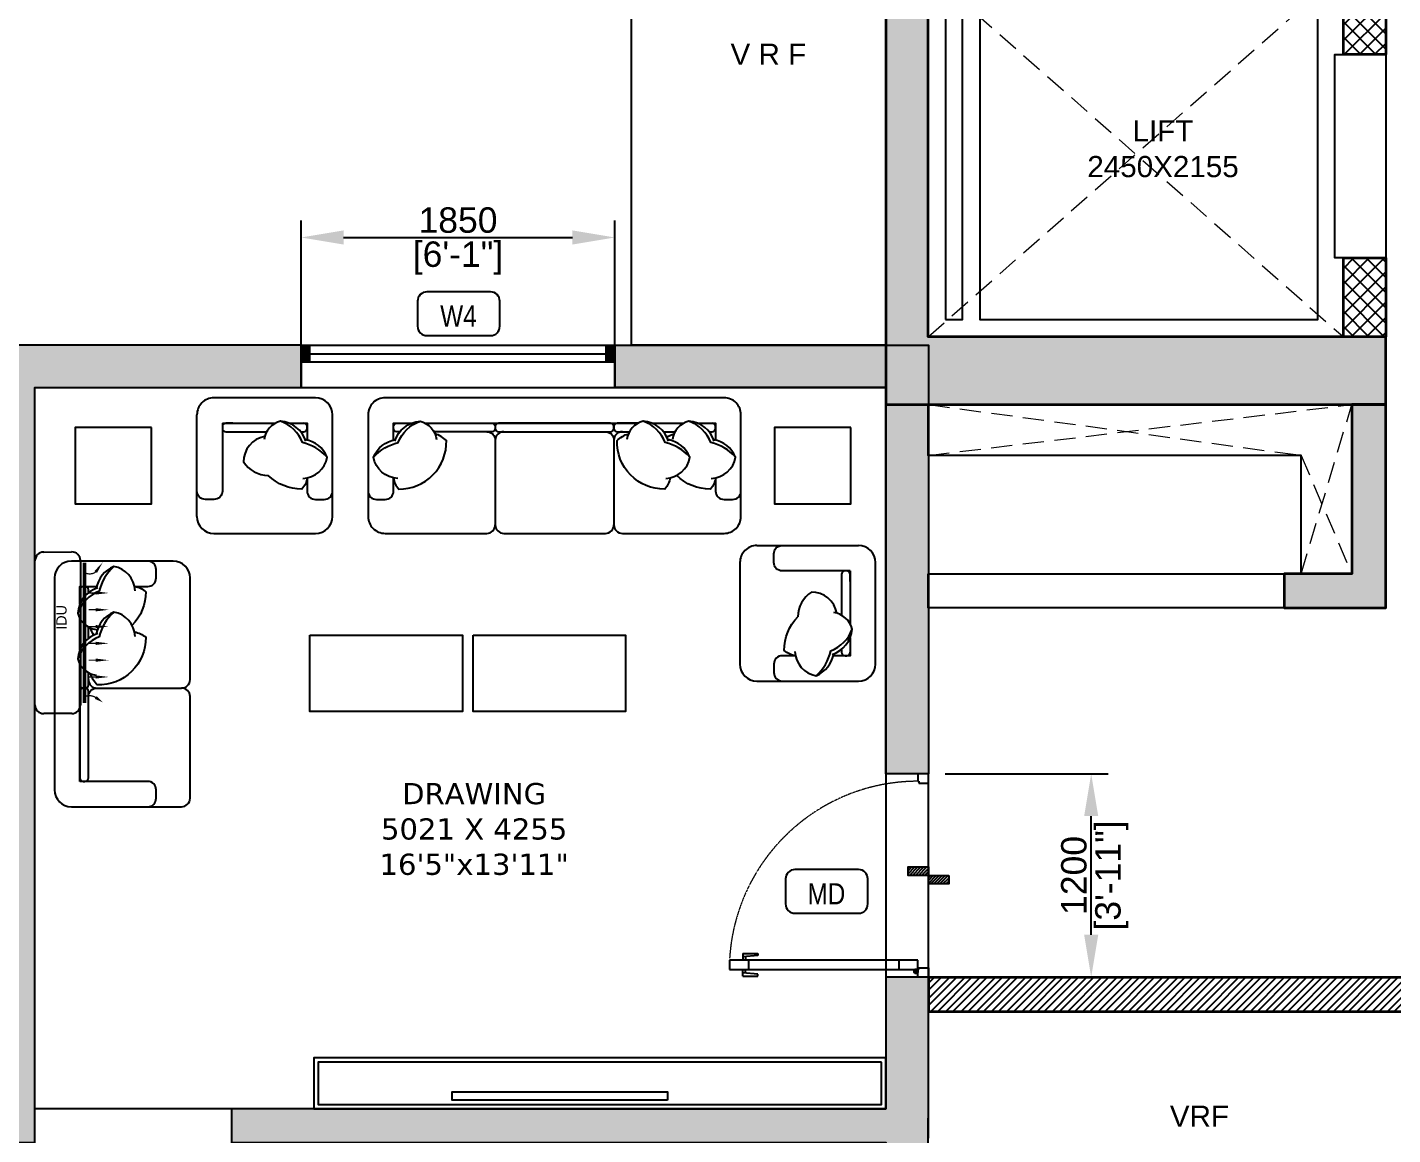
# Model space of a CAD drawing. Header units: millimetres. Extents: x 94643 to 134206, y 115494 to 180803.
# Drawn here: x 106145 to 114201, y 135110 to 141644 of the extents above; entities that cross this region are included whole.
import ezdxf
from ezdxf.enums import TextEntityAlignment as Align

# ---------------------------------------------------------------- set-up
doc = ezdxf.new("R2010")
doc.units = ezdxf.units.MM
doc.linetypes.add('( Hidden )', pattern=[0.375, 0.25, -0.125])
doc.linetypes.add('3BHK  WEST_UN-3$0$DASHED', pattern=[0.75, 0.5, -0.25])
for name, color, linetype in [('A-1S Sofa-1', 253, 'Continuous'), ('A-2S SOfa', 253, 'Continuous'), ('A-3S Sofa', 253, 'Continuous'), ('A-AC', 252, 'Continuous'), ('A-Dimensions', 4, 'Continuous'), ('A-Door', 11, 'Continuous'), ('A-Door Line', 8, 'Continuous'), ('A-Elevation 10', 8, 'Continuous'), ('A-Furniture', 8, 'Continuous'), ('A-Hatch', 252, 'Continuous'), ('A-Room Boundary', 44, 'Continuous'), ('A-Shaft', 8, 'Continuous'), ('A-Sofa Center  Table', 253, 'Continuous'), ('A-Sofa Side Table', 253, 'Continuous'), ('A-Text Main', 44, 'Continuous'), ('A-TV', 253, 'Continuous'), ('A-TV Unit', 252, 'Continuous'), ('A-Window', 4, 'Continuous')]:
    doc.layers.add(name, color=color, linetype=linetype)
doc.layers.add('A-Wall', color=240, linetype='Continuous', lineweight=35)
doc.styles.add('2024-08-29_TOWER-A$0$simplex-0.8', font='simplex.shx', dxfattribs={"width": 0.8})
doc.styles.add('3.5BHK EAST-UN-5$0$grid_text', font='verdana.ttf')
doc.styles.add('3BHK  WEST_UN-2$0$AMISH', font='arial.ttf')
doc.styles.add('ARIAL', font='ARIALN.TTF')
doc.styles.add('Core & corridor$0$Standard', font='arial.ttf')
doc.styles.add('Core_Typ-TA$0$Standard', font='arial.ttf')
doc.styles.add('S', font='arial.ttf', dxfattribs={"height": 150})
doc.dimstyles.new('DIMSMALL', dxfattribs={"dimtxt": 150, "dimasz": 250, "dimexe": 100, "dimexo": 100, "dimgap": 25, "dimtad": 1, "dimdec": 0, "dimzin": 0, "dimdsep": 46, "dimtxsty": 'S', "dimcen": 0, "dimdle": 100, "dimclrd": 8, "dimclre": 8, "dimclrt": 256, "dimazin": 0, "dimtfac": 1, "dimtdec": 0, "dimtix": 1, "dimtmove": 0, "dimatfit": 3, "dimldrblk": '12_DatumFilled', "dimfxl": 1, "dimtolj": 1, "dimtzin": 0, "dimlwd": -1, "dimlwe": -1, "dimarcsym": 1})

# ---------------------------------------------------------------- blocks, each defined once
blk = doc.blocks.new('Core & corridor$0$A$C436b777d')
at = {"layer": 'A-Hatch'}
h = blk.add_hatch(color=256, dxfattribs=at)
h.dxf.hatch_style = 1
h.paths.add_polyline_path([(250, -3072.7), (2950, -3072.6), (2950, -2672.7), (0.5, -2672.7), (0.5, -12132.6), (2950, -12132.7), (2950, -11732.7), (250.5, -11732.7), (250.5, -9577.7), (2950, -9577.7), (2950, -9377.8), (250.5, -9377.7), (250.5, -7222.7), (2950, -7222.7), (2950, -5565), (2700, -5565), (2700.2, -6972.7), (250.5, -6972.7)])
h.paths.add_polyline_path([(3300, 6580.6), (3300, 9502.1), (3500, 9502.1), (3500.1, 35), (0.4, 35), (0.5, 6682.1), (250, 6682.1), (250.5, 435), (3300.5, 435)])
edge = h.paths.add_edge_path()
edge.add_line((3300, 14502.1), (2580, 14502.1))
edge.add_line((2580, 14502.1), (2580, 15744))
edge.add_line((2580, 15744), (3500, 15744))
edge.add_line((3500, 15744), (3500, 16044))
edge.add_line((3500, 16044), (2380, 16044))
edge.add_line((2380, 16044), (2380, 14502.1))
edge.add_line((2380, 14502.1), (0.5, 14502.1))
edge.add_line((0.5, 14502.1), (0.5, 7866.6))
edge.add_line((0.5, 7866.6), (250.5, 7866.6))
edge.add_line((250.5, 7866.6), (250.5, 14102.1))
edge.add_line((250.5, 14102.1), (2380, 14102.1))
edge.add_line((2380, 14102.1), (2380, 10852.1))
edge.add_line((2380, 10852.1), (2580, 10852.1))
edge.add_line((2580, 10852.1), (2580, 14102.1))
edge.add_line((2580, 14102.1), (3300, 14102.1))
edge.add_line((3300, 14102.1), (3300, 10702.1))
edge.add_line((3300, 10702.1), (3500, 10702.1))
edge.add_line((3500, 10702.1), (3500, 14502.1))
edge.add_line((3500, 14502.1), (2580, 14502.1))
h = blk.add_hatch(dxfattribs=at)
h.set_pattern_fill('ANSI37', color=256, scale=20)
h.set_pattern_definition([(45, (27573.86, 93), (-44.90128, 44.90128), []), (135, (27573.86, 93), (-44.90128, -44.90128), [])])
h.paths.add_polyline_path([(2700, -11267.7), (2950, -11267.7), (2950, -11732.7), (2700, -11732.7)])
h.paths.add_polyline_path([(2700, -9577.7), (2950, -9577.7), (2950, -10067.7), (2700, -10067.7)])
h.paths.add_polyline_path([(2700, -8887.7), (2950, -8887.7), (2950, -9377.7), (2700, -9377.7)])
h.paths.add_polyline_path([(2950, -7687.7), (2700, -7687.7), (2700, -7222.7), (2950, -7222.7)])
h = blk.add_hatch(color=256, dxfattribs=at)
h.dxf.hatch_style = 1
h.paths.add_polyline_path([(2750, -12132.7), (2750, -13132.5), (2350.3, -13132.2), (2350.3, -13332.2), (2950, -13332.6), (2950, -12132.7)])
at = {"layer": 'A-Elevation 10'}
for points in [[(351.7, -11631), (453.3, -11631), (453.3, -9702.7), (351.7, -9702.7)], [(555, -9702.7), (555, -11631), (2550, -11631), (2550, -9702.7)]]:
    blk.add_lwpolyline(points, close=True, dxfattribs=at)
at = {"layer": 'A-Elevation 10', "color": 8}
blk.add_lwpolyline([(2950, -11267.7), (2650, -11267.7), (2650, -10067.7), (2950, -10067.7)], close=True, dxfattribs=at)
at = {"layer": 'A-Shaft', "linetype": '( Hidden )', "lineweight": 0, "ltscale": 500}
for points in [[(250, -11732.7), (2700, -9577.7)], [(250.5, -9577.7), (2700, -11732.7)]]:
    blk.add_lwpolyline(points, dxfattribs=at)
at = {"layer": 'A-Wall'}
for points in [[(250, -3072.7), (2950, -3072.6), (2950, -2672.7), (0.5, -2672.7), (0.5, -12132.6), (2950, -12132.7), (2950, -11732.7), (250.5, -11732.7), (250.5, -9577.7), (2950, -9577.7), (2950, -9377.8), (250.5, -9377.7), (250.5, -7222.7), (2950, -7222.7), (2950, -5565), (2700, -5565), (2700.2, -6972.7), (250.5, -6972.7), (250, -3072.7)], [(0, -9352.7), (0, -12032.7)]]:
    blk.add_lwpolyline(points, dxfattribs=at)
for points in [[(2700, -9577.7), (2950, -9577.7), (2950, -10067.7), (2700, -10067.7)], [(2700, -11267.7), (2950, -11267.7), (2950, -11732.7), (2700, -11732.7)], [(2750, -12132.7), (2750, -13132.5), (2350.3, -13132.2), (2350.3, -13332.2), (2950, -13332.6), (2950, -12132.7)]]:
    blk.add_lwpolyline(points, close=True, dxfattribs=at)
at = {"layer": 'A-Text Main', "insert": (1635.9, -10624.1), "char_height": 125, "width": 950.15, "attachment_point": 5, "line_spacing_factor": 1.010232, "style": 'Core & corridor$0$Standard'}
blk.add_mtext('LIFT \\P2450X2155', dxfattribs=at)
blk = doc.blocks.new('Core & corridor')
at = {"linetype": 'Continuous'}
h = blk.add_hatch(dxfattribs=at)
h.set_pattern_fill('ANSI31', color=256, scale=20)
h.set_pattern_definition([(45, (9094.61, 11413.763), (-44.90128, 44.90128), [])])
h.paths.add_polyline_path([(14695.1, 50838.9), (16097.2, 50838.9), (16097.2, 51038.9), (14695.1, 51038.9)])
h.paths.add_polyline_path([(10846, 12913.8), (14684.7, 12913.8), (14684.7, 13113.9), (10846, 13113.9)])
h.paths.add_polyline_path([(20834.7, 15114.5), (20834.7, 13113.9), (21034.8, 13113.9), (21034.8, 15114.5)])
h = blk.add_hatch(dxfattribs=at)
h.set_pattern_fill('ANSI31', color=256, scale=20)
h.set_pattern_definition([(45, (32043.1, 11413.763), (-44.90128, 44.90128), [])])
h.paths.add_polyline_path([(10846, 13113.9), (10846, 12913.8), (14684.7, 12913.8), (14684.7, 13113.9)])
at = {"layer": 'A-Elevation 10'}
for points in [[(10594.6, 16844.6), (9095, 16844.6), (9095, 20295.2), (10594.6, 20295.2)], [(13344.6, 16494.6), (13344.7, 15494.8), (13044.7, 15494.8), (13044.6, 16194.6), (10844.6, 16194.6), (10844.6, 16494.6)], [(10845.7, 15495), (12944.9, 15495), (12944.9, 15295.1), (10845.7, 15295.1)], [(10846.2, 12913.8), (14684.7, 12913.8), (14688.2, 11413.8), (10844.8, 11413.8)]]:
    blk.add_lwpolyline(points, close=True, dxfattribs=at)
at = {"layer": 'A-Shaft', "linetype": '( Hidden )', "lineweight": 0, "ltscale": 500}
for points in [[(10844.6, 16194.6), (13344.6, 16494.6)], [(10846.2, 16494.6), (13044.6, 16194.6)], [(13044.7, 15495), (13344.6, 16494.6)], [(13044.6, 16194.6), (13344.6, 15494.7)]]:
    blk.add_lwpolyline(points, dxfattribs=at)
at = {"layer": 'A-Wall'}
blk.add_lwpolyline([(10846, 12913.8), (14684.7, 12913.8), (14684.7, 13113.9), (10846, 13113.9)], close=True, dxfattribs=at)
at = {"ltscale": 300}
blk.add_blockref('Core & corridor$0$A$C436b777d', (10594.6, 28627.2), dxfattribs=at)
at = {"layer": 'A-Text Main', "char_height": 125, "width": 950.15, "attachment_point": 5, "line_spacing_factor": 1.010232}
for s, insert, style in [('V R F', (9901.8, 18561.6), 'Core & corridor$0$Standard'), ('\\pxqd;VRF', (12745.8, 12295.4), 'Core_Typ-TA$0$Standard')]:
    blk.add_mtext(s, dxfattribs=dict(at, insert=insert, style=style))
blk = doc.blocks.new('*D220')
at = {"layer": 'A-Dimensions', "color": 8, "transparency": 16777216}
for p, q in [((111561.3, 137239.6), (112522.3, 137239.6)), ((112422.3, 136289.4), (112422.3, 136989.6)), ((111562.4, 136039.4), (112522.3, 136039.4))]:
    blk.add_line(p, q, dxfattribs=at)
for points in [[(112380.6, 136989.6), (112464, 136989.6), (112422.3, 137239.6)], [(112380.6, 136289.4), (112464, 136289.4), (112422.3, 136039.4)]]:
    blk.add_solid(points, dxfattribs=at)
at = {"layer": 'Defpoints', "color": 0, "transparency": 16777216}
for p in [(111461.3, 137239.6), (112422.3, 137239.6), (111462.4, 136039.4)]:
    blk.add_point(p, dxfattribs=at)
at = {"layer": 'A-Dimensions', "lineweight": 30, "transparency": 16777216, "char_height": 150, "attachment_point": 5, "rotation": 90, "style": 'S'}
for s, insert in [('\\A1;[3\'-11"]', (112543.4, 136639.5)), ('\\A1;1200', (112320.7, 136639.5))]:
    blk.add_mtext(s, dxfattribs=dict(at, insert=insert))
blk = doc.blocks.new('12_DatumFilled')
at = {"color": 8, "linetype": 'ByBlock'}
blk.add_solid([(0, 0.577), (-1, 0), (0, -0.577)], dxfattribs=at)
blk = doc.blocks.new('*D225')
at = {"layer": 'A-Dimensions', "color": 8, "transparency": 16777216}
for p, q in [((107761.3, 139692.7), (107761.3, 140504)), ((109611.3, 139692.7), (109611.3, 140504)), ((108011.3, 140404), (109361.3, 140404))]:
    blk.add_line(p, q, dxfattribs=at)
for points in [[(108011.3, 140445.7), (108011.3, 140362.4), (107761.3, 140404)], [(109361.3, 140445.7), (109361.3, 140362.4), (109611.3, 140404)]]:
    blk.add_solid(points, dxfattribs=at)
at = {"layer": 'Defpoints', "color": 0, "transparency": 16777216}
for p in [(109611.3, 140404), (107761.3, 139592.7), (109611.3, 139592.7)]:
    blk.add_point(p, dxfattribs=at)
at = {"layer": 'A-Dimensions', "lineweight": 30, "transparency": 16777216, "char_height": 150, "attachment_point": 5, "style": 'S'}
for s, insert in [('\\A1;1850', (108686.3, 140505.6)), ('\\A1;[6\'-1"]', (108686.3, 140282.9))]:
    blk.add_mtext(s, dxfattribs=dict(at, insert=insert))
blk = doc.blocks.new('A$C59fceabc')
at = {"layer": 'A-Sofa Center  Table', "linetype": 'Continuous'}
blk.add_lwpolyline([(0, 0), (0, 900), (450, 900), (450, 0)], close=True, dxfattribs=at)
blk = doc.blocks.new('3BHK  WEST_UN-2$0$WALL MOUNTED SPLIT AC')
at = {"layer": 'A-AC'}
for p, q in [((18067.15, -8077.46), (18073.71, -8077.46)), ((18064.01, -8112.84, 0), (18064, -8079.99, 0)), ((18064.41, -8112.84, 0), (18064.41, -8079.99, 0)), ((18065.12, -8113.34), (18065.11, -8079.5)), ((18075.75, -8079.5), (18075.75, -8113.29)), ((18073.72, -8115.33), (18067.16, -8115.38))]:
    blk.add_line(p, q, dxfattribs=at)
at = {"layer": 'A-AC', "elevation": 0}
for points in [[(18059.86, -8080.11, 0, 0.75, 0), (18061.51, -8081.22, 0.75, 0.75, 0)], [(18058.43, -8086.05, 0, 0.75, 0), (18061.52, -8086.05, 0.75, 0.75, 0)], [(18058.44, -8089.99, 0, 0.75, 0), (18061.52, -8089.99, 0.75, 0.75, 0)], [(18058.44, -8093.93, 0, 0.75, 0), (18061.52, -8093.93, 0.75, 0.75, 0)], [(18058.44, -8097.86, 0, 0.75, 0), (18061.52, -8097.86, 0.75, 0.75, 0)], [(18058.44, -8101.8, 0, 0.75, 0), (18061.52, -8101.8, 0.75, 0.75, 0)], [(18058.44, -8105.74, 0, 0.75, 0), (18061.52, -8105.74, 0.75, 0.75, 0)], [(18059.87, -8112.95, 0, 0.75, 0), (18061.51, -8110.65, 0.75, 0.75, 0)]]:
    blk.add_lwpolyline(points, format="xyseb", dxfattribs=at)
at = {"layer": 'A-AC', "const_width": 0.3, "elevation": 0}
for points in [[(18061.51, -8081.22, 0.246742), (18063.87, -8081.49, -4.761831)], [(18061.51, -8110.65, -0.246742), (18063.87, -8110.38, 4.761831)]]:
    blk.add_lwpolyline(points, format="xyb", dxfattribs=at)
for points in [[(18061.52, -8086.05), (18063.17, -8086.05)], [(18061.52, -8089.99), (18063.17, -8089.99)], [(18061.52, -8093.93), (18063.17, -8093.93)], [(18061.52, -8097.86), (18063.17, -8097.86)], [(18061.52, -8101.8), (18063.17, -8101.8)], [(18061.52, -8105.74), (18063.17, -8105.74)]]:
    blk.add_lwpolyline(points, dxfattribs=at)
at = {"layer": 'A-AC'}
for centre, start, end in [((18067.15, -8079.5), 90.0082, 180.0082), ((18073.71, -8079.5), 0.0078, 90.0078), ((18067.16, -8113.34), 180.0082, 270.0082), ((18073.71, -8113.29), 270.0078, 0.0078)]:
    blk.add_arc(centre, 2.04, start, end, dxfattribs=at)
at = {"layer": 'A-AC', "style": '3BHK  WEST_UN-2$0$AMISH'}
blk.add_attdef('IDU', text='', height=2.4, rotation=90.0082, dxfattribs=at).set_placement((18070, -8096.33, 0), align=Align.MIDDLE_CENTER)
blk = doc.blocks.new('3.5BHK EAST-UN-5$0$A$C2850cd17')
at = {"layer": 'A-1S Sofa-1'}
for p, q in [((700, 800), (100, 800)), ((0, 700), (0, 100)), ((800, 100), (800, 700))]:
    blk.add_line(p, q, dxfattribs=at)
for points in [[(349.5, 768.2, 0.14773), (263.6, 622, 0.213343), (137.6, 493.1, 0.178662)], [(475.6, 624.9, 0.356772), (349.5, 768.2, 0.249542), (245.7, 638.4, -9.61688)], [(472.5, 650), (550, 650, 0.414214), (600, 700), (600, 750, 0.414214), (550, 800)], [(150, 544.8), (150, 650), (248.3, 650, 0.414214)], [(200, 611.8), (200, 630, 0.414214), (180, 650), (170, 650, 0.414214), (150, 630)], [(472.5, 650.1, -0.165541), (538.6, 619.2, -0.200231), (458.1, 420.7, -0.121523)], [(256.7, 642.2, 0.306663), (137.6, 493.1, 0.30633), (246.4, 395.7, -0.872847)], [(150, 212.3), (150, 170, 0.414214), (170, 150), (180, 150, 0.414214), (200, 170), (200, 411.3, 0.414214)], [(228.3, 399.5, 0.367874), (378.6, 274.7, 0.249542), (458.1, 420.7, -9.61688)], [(150, 150), (550, 150, -0.414214), (600, 100), (600, 50, -0.414214), (550, 0)]]:
    blk.add_lwpolyline(points, format="xyb", dxfattribs=at)
for points in [[(150, 150), (150, 461.6)], [(700, 0), (100, 0)]]:
    blk.add_lwpolyline(points, dxfattribs=at)
for centre, start, end in [((100, 700), 90, 180), ((700, 700), 0, 90), ((100, 100), 180, 270), ((700, 100), 270, 0)]:
    blk.add_arc(centre, 100, start, end, dxfattribs=at)
blk = doc.blocks.new('3.5BHK EAST-UN-5$0$A$C5e42217f')
at = {"layer": 'A-2S SOfa'}
for p, q in [((700, 1450), (100, 1450)), ((0, 1350), (0, 100)), ((800, 750), (800, 1350)), ((800, 50), (800, 650))]:
    blk.add_line(p, q, dxfattribs=at)
for points in [[(349.5, 1418.2, 0.14773), (263.6, 1272, 0.213343), (137.6, 1143.1, 0.178662)], [(475.6, 1274.9, 0.356772), (349.5, 1418.2, 0.249542), (245.7, 1288.4, -9.61688)], [(472.5, 1300), (550, 1300, 0.414214), (600, 1350), (600, 1400, 0.414214), (550, 1450)], [(256.7, 1292.2, 0.306663), (137.6, 1143.1, 0.30633), (246.4, 1045.7, -0.872847)], [(150, 1194.8), (150, 1300), (248.3, 1300, 0.414214)], [(200, 1261.8), (200, 1280, 0.414214), (180, 1300), (170, 1300, 0.414214), (150, 1280)], [(472.5, 1300.1, -0.165541), (538.6, 1269.2, -0.200231), (458.1, 1070.7, -0.121523)], [(349.5, 1148.8, 0.14773), (263.6, 1002.7, 0.213343), (137.6, 873.8, 0.178662)], [(475.6, 1005.6, 0.356772), (349.5, 1148.8, 0.249542), (245.7, 1019, -9.61688)], [(200, 992.5), (200, 1061.3, 0.414214)], [(232.2, 1013.1, -0.071865), (212.7, 1055, 7.115464)], [(256.7, 1022.9, 0.306663), (137.6, 873.8, 0.30633), (246.4, 776.3, -0.872847)], [(472.5, 1030.8, -0.165541), (538.6, 999.8, -0.425989), (252.1, 719, -0.121523), (212.7, 785.7, 7.115464)], [(150, 842.3), (150, 720, 0.414214), (170, 700), (180, 700, 0.414214), (200, 720), (200, 791.9, 0.414214)], [(200, 750, 0.414214), (250, 700), (750, 700, 0.414214)], [(200, 650, -0.414214), (250, 700)], [(550, 0, 0.414214), (600, 50), (600, 100, 0.414214), (550, 150), (150, 150)]]:
    blk.add_lwpolyline(points, format="xyb", dxfattribs=at)
for points in [[(150, 925.5), (150, 1111.6)], [(150, 150), (150, 842.3)], [(100, 0), (750, 0)]]:
    blk.add_lwpolyline(points, dxfattribs=at)
blk.add_lwpolyline([(150, 680), (150, 170, 0.414214), (170, 150), (180, 150, 0.414214), (200, 170), (200, 680, 0.414214), (180, 700), (170, 700, 0.414214)], format="xyb", close=True, dxfattribs=at)
for centre, radius, start, end in [((100, 1350), 100, 90, 180), ((700, 1350), 100, 0, 90), ((750, 750), 50, 270, 0), ((750, 650), 50, 0, 90), ((100, 100), 100, 180, 270), ((750, 50), 50, 270, 0)]:
    blk.add_arc(centre, radius, start, end, dxfattribs=at)
blk = doc.blocks.new('A$Ca15bd94d')
at = {"layer": 'A-Window', "linetype": 'Continuous'}
for points in [[(0, 250), (0, 150), (50, 150), (50, 250)], [(1850, 150), (1850, 250), (1800, 250), (1800, 150)]]:
    blk.add_hatch(color=256, dxfattribs=at).paths.add_polyline_path(points)
for p, q in [((0, 250), (1850, 250)), ((0, 250), (50, 250)), ((0, 250), (0, 150)), ((0, 250), (0, 150)), ((50, 250), (50, 150)), ((50, 250), (1800, 250)), ((1800, 150), (1800, 250)), ((1800, 250), (1850, 250)), ((1850, 250), (1850, 150)), ((1850, 250), (1850, 150)), ((50, 200), (1800, 200)), ((50, 150), (0, 150)), ((0, 150), (0, 0)), ((1800, 150), (50, 150)), ((1850, 150), (1800, 150)), ((1850, 150), (1850, 0)), ((0, 0), (1850, 0))]:
    blk.add_line(p, q, dxfattribs=at)
blk = doc.blocks.new('A$Cd470dc81')
at = {"layer": 'A-Door'}
for p, q in [((0, -55.5), (0, 0)), ((0, 0), (62.5, 0)), ((62.5, 0), (62.5, -44.4)), ((55.5, -55.5), (0, -55.5)), ((62.5, -44.4), (55.5, -44.4)), ((55.5, -44.4), (55.5, -55.5)), ((90.2, -33.3), (56.9, -33.3)), ((1173.1, -44.4), (62.5, -44.4)), ((62.5, -44.4), (62.5, -99.9)), ((73.6, -16.7), (73.6, -50)), ((173.5, -99.9), (173.5, -44.4)), ((1006.5, -5.6), (1006.5, -16.7)), ((1095.4, -5.6), (1006.5, -5.6)), ((1006.5, -16.7), (1095.4, -24.9)), ((1062, -99.9), (1062, -44.4)), ((1078.7, -23.3), (1078.7, -44.4)), ((1095.4, -5.6), (1095.4, -44.4)), ((1173.1, -99.9), (1173.1, -44.4)), ((62.5, -99.9), (1173.1, -99.9)), ((62.5, -99.9), (62.5, -99.9)), ((1006.5, -127.7), (1095.4, -119.5)), ((1006.5, -138.8), (1006.5, -127.7)), ((1095.4, -138.8), (1006.5, -138.8)), ((1078.7, -121), (1078.7, -99.9)), ((1095.4, -138.8), (1095.4, -99.9)), ((55.5, -1144.5), (0, -1144.5)), ((0, -1144.5), (0, -1200)), ((0, -1200), (62.5, -1200)), ((55.5, -1155.6), (55.5, -1144.5)), ((62.5, -1155.6), (55.5, -1155.6)), ((62.5, -1200), (62.5, -1155.6))]:
    blk.add_line(p, q, dxfattribs=at)
blk.add_circle((73.6, -33.3), 11.1, dxfattribs=at)
at = {"layer": 'A-Door', "linetype": '3BHK  WEST_UN-3$0$DASHED', "lineweight": 0}
blk.add_arc((61.2, -41.8), 1113.8, 270.08223, 356.3506, dxfattribs=at)
blk = doc.blocks.new('3.5BHK EAST-UN-5$0$2024-08-29_TOWER-A$0$TV FG')
at = {"layer": 'A-TV'}
blk.add_lwpolyline([(-635, -25), (635, -25), (635, -75), (-635, -75)], close=True, dxfattribs=at)
blk = doc.blocks.new('3BHK  WEST_UN-3$0$2024-08-29_TOWER-A$0$SIDE TABLE')
at = {"layer": 'A-Furniture'}
blk.add_lwpolyline([(0.45, 0), (0, 0), (0, 0.45), (0.45, 0.45)], close=True, dxfattribs=at)
blk = doc.blocks.new('2024-08-29_TOWER-A$0$WNTG')
at = {"layer": 'A-Text Main'}
blk.add_lwpolyline([(-187.8, 246.2), (187.8, 246.2, -0.414214), (242.8, 191.2), (242.8, 43.3, -0.414214), (187.8, -11.7), (-187.8, -11.7, -0.414214), (-242.8, 43.3), (-242.8, 191.2, -0.414214)], format="xyb", close=True, dxfattribs=at)
at = {"layer": 'A-Text Main', "style": '2024-08-29_TOWER-A$0$simplex-0.8', "width": 0.8}
blk.add_attdef('WNTG', text='', height=150, dxfattribs=at).set_placement((-1.6, 43), align=Align.CENTER)
blk = doc.blocks.new('TILE DROP')
at = {"layer": 'A-Door Line'}
h = blk.add_hatch(dxfattribs=at)
h.set_pattern_fill('ANSI31', color=8, scale=0.1)
h.set_pattern_definition([(45, (-18.584744, -6.592634), (-0.008838835, 0.008838835), [])])
h.paths.add_polyline_path([(0, 0.05), (-0.12, 0.05), (-0.12, 0), (0, 0)])
h.paths.add_polyline_path([(0.12, -0.05), (0.12, 0), (0, 0), (0, -0.05)])
at = {"layer": 'A-Door Line', "color": 8}
for points in [[(-0.12, 0), (-0.12, 0.05), (0, 0.05), (0, 0)], [(0, -0.05), (0, 0), (0.12, 0), (0.12, -0.05)]]:
    blk.add_lwpolyline(points, close=True, dxfattribs=at)
blk = doc.blocks.new('3.5BHK EAST_UN-1$0$A$Cb1453656')
at = {"layer": 'A-3S Sofa'}
for points in [[(2200, 700, 0.414214), (2100, 800), (1500, 800, 0.414214), (1450, 750, 0.414214), (1400, 800), (800, 800, 0.414214), (750, 750, 0.414214), (700, 800), (100, 800, 0.414214), (0, 700), (0, 100, 0.414214), (100, 0), (2100, 0, 0.414214), (2200, 100)], [(770, 150), (1430, 150, 0.414214), (1450, 170), (1450, 180, 0.414214), (1430, 200), (770, 200, 0.414214), (750, 180), (750, 170, 0.414214)]]:
    blk.add_lwpolyline(points, format="xyb", close=True, dxfattribs=at)
for points in [[(700, 200, 0.414214), (750, 250), (750, 750, 0.414214)], [(1500, 200, -0.414214), (1450, 250), (1450, 750, -0.414214)], [(150, 472.5), (150, 550, 0.414214), (100, 600), (50, 600, 0.414214), (0, 550)], [(2200, 550, 0.414214), (2150, 600), (2100, 600, 0.414214), (2050, 550), (2050, 472.5)], [(149.9, 472.5, -0.165541), (180.8, 538.6, -0.200231), (379.3, 458.1, -0.121523)], [(419.2, 472.5, -0.165541), (450.2, 538.6, -0.425989), (731, 252.1, -0.121523), (664.3, 212.7, 7.115464)], [(2050.1, 472.5, 0.165541), (2019.2, 538.6, 0.425989), (1738.4, 252.1, 0.121523), (1805, 212.7, -7.115464)], [(175.1, 475.6, 0.356772), (31.8, 349.5, 0.249542), (161.6, 245.7, -9.61688)], [(444.4, 475.6, 0.356772), (301.2, 349.5, 0.249542), (431, 245.7, -9.61688)], [(2024.9, 475.6, -0.356772), (2168.2, 349.5, -0.249542), (2038.4, 245.7, 9.61688)], [(31.8, 349.5, 0.14773), (178, 263.6, 0.213343), (306.9, 137.6, 0.178662)], [(301.2, 349.5, 0.14773), (447.3, 263.6, 0.213343), (576.2, 137.6, 0.178662)], [(2168.2, 349.5, -0.14773), (2022, 263.6, -0.213343), (1893.1, 137.6, -0.178662)], [(255.2, 150), (150, 150), (150, 248.3, 0.414214)], [(157.8, 256.7, 0.306663), (306.9, 137.6, 0.30633), (404.3, 246.4, -0.872847)], [(427.1, 256.7, 0.306663), (576.2, 137.6, 0.30633), (673.7, 246.4, -0.872847)], [(800, 200, -0.414214), (750, 250)], [(1400, 200, 0.414214), (1450, 250)], [(2042.2, 256.7, -0.306663), (1893.1, 137.6, -0.30633), (1795.7, 246.4, 0.872847)], [(188.2, 200), (170, 200, 0.414214), (150, 180), (150, 170, 0.414214), (170, 150)], [(457.5, 200), (388.7, 200, 0.414214)], [(436.9, 232.2, -0.071865), (395, 212.7, 7.115464)], [(607.7, 150), (730, 150, 0.414214), (750, 170), (750, 180, 0.414214), (730, 200), (658.1, 200, 0.414214)], [(1861.6, 150), (1470, 150, -0.414214), (1450, 170), (1450, 180, -0.414214), (1470, 200), (1811.3, 200, -0.414214)], [(2011.8, 200), (2030, 200, -0.414214), (2050, 180), (2050, 170, -0.414214), (2030, 150)]]:
    blk.add_lwpolyline(points, format="xyb", dxfattribs=at)
for points in [[(2050, 248.3), (2050, 150), (1944.8, 150)], [(524.5, 150), (338.4, 150)], [(1861.6, 150), (607.7, 150)]]:
    blk.add_lwpolyline(points, dxfattribs=at)
blk = doc.blocks.new('Unit-5')
at = {"layer": 'A-Hatch', "linetype": 'Continuous'}
h = blk.add_hatch(color=256, dxfattribs=at)
h.dxf.hatch_style = 1
h.paths.add_polyline_path([(-5470, 12095), (-5469.7, 12095), (-5270, 12095), (-5270, 16550.1), (-3699.5, 16550.1), (-3699.5, 16800.1), (-5470, 16800.1)])
h.paths.add_polyline_path([(1.5, 14271.8), (-249.5, 14271.8), (-249.5, 16550.1), (-1849.5, 16550.1), (-1849.5, 16800.1), (1.5, 16800.1)])
h.paths.add_polyline_path([(1.5, 13071.8), (-249.5, 13071.9), (-250, 12295), (-4110, 12295), (-4110, 12095), (-250, 12095), (-250, 11410.1), (0, 11410.1)])
h.paths.add_polyline_path([(-3910, 6370), (-3910, 11095), (-4110, 11095), (-4110, 6170), (-250, 6170), (-250, 0), (0, 0), (0, 6370), (-1240, 6370), (-1490, 6370)])
h.paths.add_polyline_path([(0, 8960), (0, 10510.1), (-250, 10510.1), (-249.5, 8960)], flags=17)
h.paths.add_polyline_path([(-3740, 250), (-3240.4, 250), (-3240.4, 0), (-4840, 0), (-4840, 250), (-3940, 250), (-3940, 4210), (-6535, 4210), (-6535, 4410), (-3740, 4410)])
h.paths.add_polyline_path([(-10800, 3270.1), (-11050, 3270.1), (-11050, 4460), (-8400, 4460), (-8150, 4460), (-8150, 4410), (-7535, 4410), (-7535, 4210), (-8145, 4210), (-10800, 4210)])
h.paths.add_polyline_path([(-5590, 250), (-9700, 250.1), (-9700, 0.1), (-5590, 0)])
h.paths.add_polyline_path([(-8145, 12295), (-8145, 12095), (-10800, 12095), (-10800, 11120), (-11050, 11120), (-11050, 12950.1), (-10800, 12950.1), (-10800, 12295)])
h.paths.add_polyline_path([(-8150, 8470), (-8150, 11095), (-8350, 11095), (-8350, 8720), (-11050, 8720), (-11050, 8470)])
at = {"layer": 'A-Door Line'}
blk.add_line((1.5, 13071.8), (1.4, 14271.8), dxfattribs=at)
at = {"layer": 'A-Room Boundary', "linetype": 'Continuous'}
blk.add_lwpolyline([(-5270, 16550.1), (-249.9, 16550.1), (-249.9, 12295.1), (-5270, 12295.1)], close=True, dxfattribs=at)
at = {"layer": 'A-TV Unit'}
for points in [[(-249.9, 12595.1), (-3625, 12595.1), (-3625, 12295.1), (-249.9, 12295.1)], [(-275, 12570), (-3600, 12570.1), (-3600, 12320.1), (-275, 12320)]]:
    blk.add_lwpolyline(points, close=True, dxfattribs=at)
at = {"layer": 'A-Wall', "lineweight": -3}
blk.add_lwpolyline([(-5470, 12095), (-5469.7, 12095), (-5270, 12095), (-5270, 16550.1), (-3699.5, 16550.1), (-3699.5, 16800.1), (-5470, 16800.1), (-5470, 12095)], dxfattribs=at)
for points in [[(1.5, 14271.8), (-249.5, 14271.8), (-249.5, 16550.1), (-1849.5, 16550.1), (-1849.5, 16800.1), (1.5, 16800.1)], [(1.5, 13071.8), (-249.5, 13071.9), (-250, 12295), (-4110, 12295), (-4110, 12095), (-250, 12095), (-250, 11410.1), (0, 11410.1)]]:
    blk.add_lwpolyline(points, close=True, dxfattribs=at)
at = {"layer": 'A-1S Sofa-1'}
for p, rotation in [((-4314.3, 16490.2), 270), ((-310.5, 15618.6), 180)]:
    blk.add_blockref('3.5BHK EAST-UN-5$0$A$C2850cd17', p, dxfattribs=dict(at, rotation=rotation))
at = {"layer": 'A-2S SOfa'}
blk.add_blockref('3.5BHK EAST-UN-5$0$A$C5e42217f', (-5155, 14077), dxfattribs=at)
at = {"layer": 'A-3S Sofa', "ltscale": 600, "rotation": 180}
blk.add_blockref('3.5BHK EAST_UN-1$0$A$Cb1453656', (-1104.3, 16490.2), dxfattribs=at)
at = {"layer": 'A-AC', "color": 2}
ref = blk.add_blockref('3BHK  WEST_UN-2$0$WALL MOUNTED SPLIT AC', (449736.8, -188700.9), dxfattribs=dict(at, xscale=25.17221723757713, yscale=25.17221723757713, zscale=25.17221723757713, rotation=180))
ref.add_attrib('IDU', 'IDU', dxfattribs={"layer": 'A-Furniture', "height": 60.41, "rotation": 90.00823, "style": '3BHK  WEST_UN-2$0$AMISH'}).set_placement((-5113.8, 15194.6, 0), align=Align.MIDDLE_CENTER)
at = {"layer": 'A-Door', "linetype": 'Continuous', "rotation": 180}
blk.add_blockref('A$Cd470dc81', (1.4, 13071.8), dxfattribs=at)
at = {"layer": 'A-Door Line', "color": 8, "xscale": 1000.000000000004, "yscale": 1000.000000000004, "zscale": 1000.000000000004, "rotation": 180}
blk.add_blockref('TILE DROP', (1.4, 13671.8), dxfattribs=at)
at = {"layer": 'A-Sofa Center  Table', "linetype": 'Continuous', "rotation": 270}
for p in [(-3647.3, 15089.8), (-2685.5, 15089.8)]:
    blk.add_blockref('A$C59fceabc', p, dxfattribs=at)
at = {"layer": 'A-Sofa Side Table', "ltscale": 600, "xscale": -1000, "yscale": 1000, "zscale": 1000, "rotation": 180}
for p in [(-5032, 16314.1), (-905.8, 16314.1)]:
    blk.add_blockref('3BHK  WEST_UN-3$0$2024-08-29_TOWER-A$0$SIDE TABLE', p, dxfattribs=at)
at = {"layer": 'A-Text Main'}
ref = blk.add_blockref('2024-08-29_TOWER-A$0$WNTG', (-2769.9, 17103.4), dxfattribs=dict(at, xscale=-1, rotation=180))
ref.add_attrib('WNTG', 'W4', dxfattribs={"height": 125, "style": 'ARIAL'}).set_placement((-2771.5, 16909.9), align=Align.CENTER)
ref = blk.add_blockref('2024-08-29_TOWER-A$0$WNTG', (-598.7, 13694.5), dxfattribs=dict(at, xscale=-1, rotation=180))
ref.add_attrib('WNTG', 'MD', dxfattribs={"height": 125, "style": 'ARIAL'}).set_placement((-600.3, 13501), align=Align.CENTER)
at = {"layer": 'A-TV', "ltscale": 600, "rotation": 180}
blk.add_blockref('3.5BHK EAST-UN-5$0$2024-08-29_TOWER-A$0$TV FG', (-2173.8, 12320.1), dxfattribs=at)
at = {"layer": 'A-Window'}
blk.add_blockref('A$Ca15bd94d', (-3699.5, 16550.1), dxfattribs=at)
at = {"layer": 'A-Text Main', "linetype": 'Continuous', "insert": (-2678.8, 13945, 0), "char_height": 125, "width": 1139.094, "attachment_point": 5, "style": '3.5BHK EAST-UN-5$0$grid_text'}
blk.add_mtext('DRAWING 5021 X 4255\\P16\'5"x13\'11"', dxfattribs=at)

msp = doc.modelspace()

# ---------------------------------------------------------------- block references
at = {"linetype": 'Continuous'}
msp.add_blockref('Core & corridor', (100615.6, 122923.7), dxfattribs=at)

# ---------------------------------------------------------------- dimensions: what is measured, and where the dimension line sits
at = {"layer": 'A-Dimensions', "lineweight": 30}
dim = msp.add_linear_dim(base=(109611.3, 140404), p1=(107761.3, 139592.7), p2=(109611.3, 139592.7), dimstyle='DIMSMALL', override={"dimpost": '\\X'}, dxfattribs=at)
dim.commit()
dim.dimension.update_dxf_attribs({"geometry": '*D225', "text_midpoint": (108686.3, 140404)})
dim = msp.add_linear_dim(base=(112422.3, 137239.6), p1=(111462.4, 136039.4), p2=(111461.3, 137239.6), angle=90, dimstyle='DIMSMALL', override={"dimpost": '\\X'}, dxfattribs=at)
dim.commit()
dim.dimension.update_dxf_attribs({"geometry": '*D220', "text_midpoint": (112422.3, 136639.5)})

# ---------------------------------------------------------------- next in the draw order: block references
at = {"linetype": 'Continuous'}
msp.add_blockref('Unit-5', (111460.3, 122967.7), dxfattribs=at)

doc.saveas('drawing.dxf')
